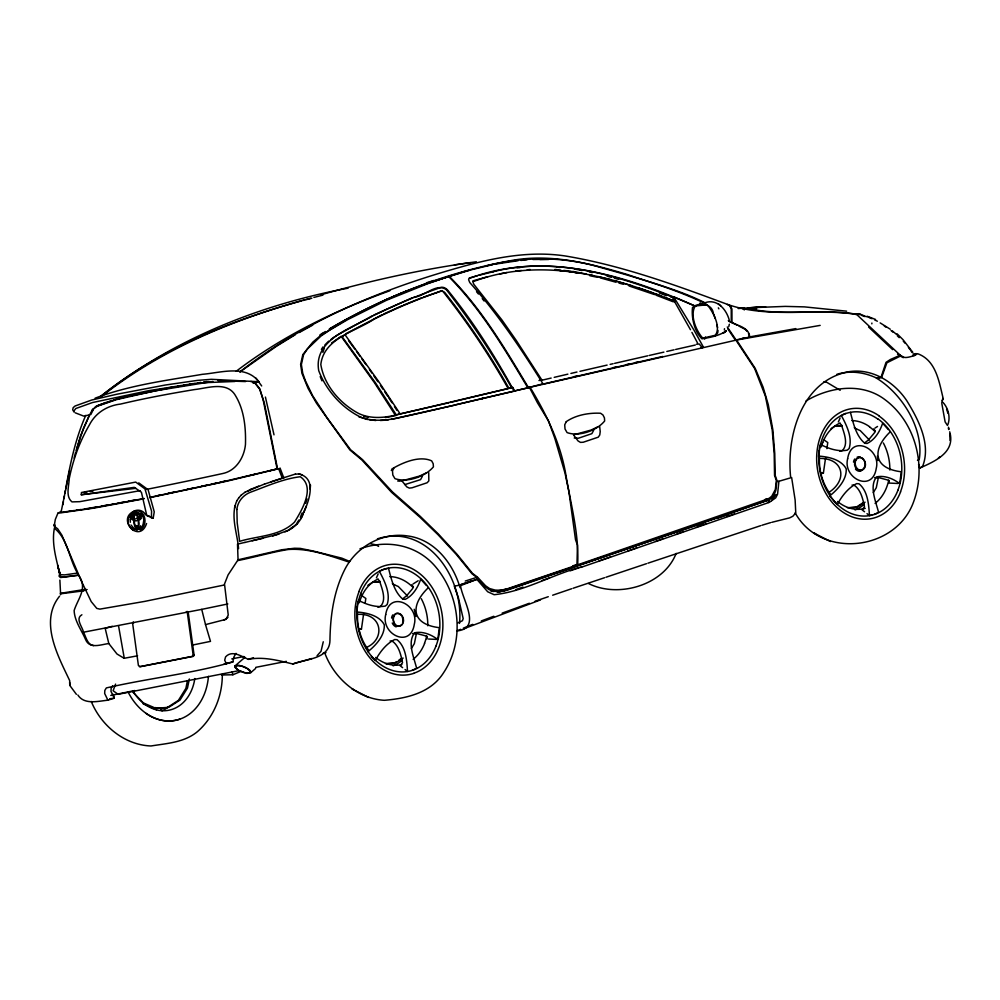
<?xml version="1.0" encoding="UTF-8"?>
<svg xmlns="http://www.w3.org/2000/svg" width="1000" height="1000" viewBox="0 0 1000 1000"><rect width="100%" height="100%" fill="white"/><g stroke="black" fill="none" stroke-linecap="round" stroke-linejoin="round"><path stroke-width="1.5" d="M744.237 309.975L744.25 307.725L738.688 307.863M130.287 522.288L130.338 519.438M949.712 431.812C955.775 452.575 934.613 461.35 919.663 468.15L918.562 464.25M59.525 596.237C38.85 621.912 58.575 656.988 69.675 680.612L69.825 685.475L76.375 694.325M138.737 482.875L148.112 489.712L154.25 511.875L153.188 518.15L151.4 517.7L151.588 511.2L144.95 488.888L135.712 482.088L81.45 492.512L81.275 494.75L135.8 488.338M250.763 672.65L249.662 669.987L244.762 666.975L238.762 665.238L234.9 666.012L234.85 667.225L238.038 670.3L246.875 673.425L250.763 672.65L255.65 668.413M69.638 682.325L69.775 685.35M771.838 522.312L789.663 517.863L792.875 516.237L795.763 512.888L795.125 499.963L791.637 477.537L778.925 481.275L777.562 494.2L775.688 497.875L769.312 502.337L580.625 567.487M222.312 674.188C222.525 695.75 213.75 717.475 197.35 731.725C184.237 742.5 167.037 743.375 151 745.975C124.362 745 101.125 725.562 91.275 701.513M724.4 330.062L724.463 328.725M871.775 514.987L869.438 515.538C868.787 504.738 867.9 491.075 859 483.787L856.625 483.625C848.037 487.925 841.7 496.325 837.225 504.613L829.775 495.9C837.738 489.375 846.838 479.85 846.213 468.837C841.175 459.412 828.413 456.788 818.587 456.075L818.75 458.225M527.812 387.738C504.5 348.825 480.887 308.812 448.675 276.562L427.7 283.7L386.65 300.2L347.725 319.6L329.837 330.05L321.1 335.962L307.238 349.15L303.538 354.787L301.375 364.525L302.738 373.288L305.4 380.737L312.7 395.825L327.125 417.912L350.588 449.75L362.575 459.675L392.45 491.912L420.15 516.263L438.375 534.025L456.812 554.038L472.525 573.387L477.525 577.125L485.55 585.75L489.637 588.562L495.1 590.075L500.487 590.325L506.238 589.163L576.95 565.05L577.463 545.05L575.525 539.775L568.975 492.013L565 473.088L554.825 438.375L548.45 420.838L537.5 402.875L529.475 387.475L514.087 391.037C494.6 355.562 472.987 321.112 447.35 289.738C445.763 288.238 443.7 287.038 441.45 287.288C418.1 295.188 395.363 304.837 373.225 315.675C352.362 328.05 313.137 339.3 318.738 370.725C326.213 390.188 341.163 407.175 359.725 416.688C371.637 421.7 384.787 420.625 397.163 418.162C436.475 409.65 475.55 400.075 514.75 391.062L512.762 387.475L510.4 387.95M572.825 565.775L577.65 564.837C579.325 533.95 570.513 503.475 565.55 472.962C559.913 441.838 546.213 413.925 530.062 387.275L528.45 387.587C505.075 348.688 481.525 308.625 449.275 276.413L446.037 277.038M731.275 322.225L731.237 308.762L729.538 305.5L727.4 304.375M737.537 325.35L731.963 322.55L731.938 309L730.238 305.75L728.125 304.637C675.225 284.95 621.825 265.475 565.962 256.087C530.075 250.463 493.85 257.688 459.35 267.45C381.05 289.4 304.262 321.112 240 371.838M871.825 323.862L871.888 323.062M60.587 594.05L59.887 580.087M310.175 489.2L310.512 485.05M357.137 605.95L356.637 611.975C366.475 612.688 379.225 615.312 384.275 624.738C384.9 635.75 375.8 645.275 367.837 651.8M818.587 456.075L819.075 450.05M238.05 559.8L237.512 544.125L244.975 542.375M718.025 330.425L717.7 332.912L715.487 335.238L702.763 338.15C696.012 330.675 689.663 315.2 695.2 305.975L707.038 304.812M358.638 629.65L361.438 629.1L363.638 613.775M365.163 603.05L365.825 598.45L360.913 595M820.575 473.75L823.375 473.2L825.575 457.875M826.888 448.675L827.763 442.55L824.075 439.963M62.975 504.613L63.438 501.587M140.5 525.788L139.65 529.3M323.263 641.787L321.037 651.275L317.075 655.7M54.475 527.775C51.275 543.525 56.463 559.362 59.938 574.625L64.6 574.9L77.463 573.075C69.05 558.975 68 539.362 54.825 528.6L54.975 526.712M81.9 614.763C74.925 618.625 82.613 627.112 83.488 632.212L201.737 609.375L205.512 624.612L226.038 619.325L228.238 615.037L224.5 584.012L228.075 574.925L238.05 559.8L281.637 549.788L294.513 548.25L300.275 548.4L312.938 550.962L341.838 558.162L349.725 561.462M61.375 511.238L57.975 513.25L93.9 508.113L143.875 498.812M65.675 488.938C70.175 463.925 75.412 438.738 85.75 415.387M63.913 498.675L64.425 495.9M64.925 493.113L65.425 490.337M234.537 508.2L235 505.7M280.025 468L283.75 477.738L295.4 474.075M73.713 411.275L75.788 408.525L92.45 402.55L148.825 390.637L198.075 382.938L234.963 381.475M113.188 694.312L114.288 698.162L107.9 700.188L104.675 693.525L104.812 690.462L106.337 687.925C148.062 678.35 191.475 673.713 232.862 661.95L233.85 657.05L236.025 653.35M187.413 680.825L185.875 688.375L178.4 700.375L167.15 707.65L154.113 708.575L143.138 703.85M189.338 679L187.488 688.062L180.012 700.062L168.762 707.337L155.725 708.263L143.387 702.95L133.088 692.362M416.5 633.075L414.35 643.637L411.362 648.438M878.438 477.175L876.287 487.738L873.3 492.537M357.425 604.513L358.025 601.625M437.962 638.025L439.338 627.675C411.538 624.375 409.625 605.8 428.15 587.85M819.375 448.612L819.963 445.725M899.9 482.125L901.287 471.775C873.475 468.475 871.562 449.9 890.088 431.95M69.55 470.75L61.025 512.362L88.725 508.625L144.137 498.5M941.75 402.537L942.738 398.925M60.213 572.337L59.037 576.1L60.525 577.55L78.612 575.237C87.975 588.387 78.088 598.188 74.138 610.513C74.513 621 81.487 630.013 85.525 639.412C89.55 649.45 100.975 644.463 108.812 643.55L116.988 654L123.987 658.2M728.787 326.587L729.338 324.25M224.125 585.037L144.625 601.413L99.9 609.125L96.788 608.413L91.213 601.6L81.325 580.962L61.812 535.037L57.688 528.812L54.175 526.175L55.325 519.425L58.025 512.938M422.425 476.213L420.562 479.637L404.9 484.575M593.713 430.25L591.85 433.663L578.35 438.237L574.25 438.025M402.625 623.1L403.088 619.938L402.137 616.575M74.112 458.088L75.6 452.325M59.6 573.475L57.638 565.138L59.938 574.625L59.85 572.587M76.862 448.387L80.538 435.75L89.75 414.475M146.575 523.525C139.388 545.013 115.162 517.925 135.137 510.838M75.975 450.887L83.488 428.275L89.862 414.225M303.788 512.537C308.9 500.875 317.3 478.475 299.075 474.012M305.65 503.325L307.025 498.888M322.85 352.388L324.325 348.125M90.775 414.637L93.7 408.8L97.338 406.225L116.412 399.637L155.1 390.863L212.875 381.488M704.712 339.062L705.425 337.075M60.425 574.938L60.45 576.912L61.6 577.263L78.213 575.163M115.588 684.1L113.112 690.738L118.1 694.312L238.938 670.65M135.9 515.062L136.95 513.387L138.338 514.587M402.612 667.663L400.163 665.775L402.55 662.725C400.95 655.15 399.012 645.8 392.275 641.162L390.112 640.975M947.825 424.762C950.675 417.4 948.275 407.987 942.913 402.337M306.337 505.975L301 518.513M300.325 517.275L302.1 512.95M917.475 460.35L919.212 459.65C924.212 429.325 902.45 394.075 876.762 378.325L881.65 377.35L886.9 362.788L901.025 355.75L904.137 357.3C907.875 358.75 924.25 352.175 913.05 353.988M236.912 500.662C230.062 515.8 237.325 533.038 238.575 548.612M376.413 577.85L378.175 573.913M838.35 421.95L840.113 418.013M303.25 513.713C300.3 522.25 293.312 528.763 284.938 531.862M391.325 470.475L392.388 468.363M53.888 525.337L54.438 524.25M187.262 611.438L188.238 612.475L194.075 655.037L193.425 656.287L140.363 666.675L138.412 665.525L132.613 623.225L133.275 621.925M132.613 516.737L131.8 515.413L130.612 515.487C128.238 517.837 134.1 521.538 136.575 520.8L138.713 519.837L141.5 516.038M775.987 494.525L771.562 500.625M676.162 553.387C663.6 585.6 617.962 598.362 588.575 583.55M743.637 308.875L744.25 307.725M139.438 666.737L192.5 656.35L193.162 655.138L187.325 612.562L186.35 611.538M112.65 685.8L111.137 688.337L111 691.388L114.288 698.162L109.712 698.763M426.975 638.962L427.375 636.725L425.75 635.9L417.438 633.713L412.663 633.55M460.037 587.663C452.95 563.175 434.188 539.163 407.413 535.925C382.337 532.1 356.912 546.512 345.238 568.625C333.725 590.763 330.312 615.913 329.95 640.575C329.425 659.425 305.725 658.787 292.8 663.988C278.438 660.5 263.2 656.375 248.412 659.362C241.625 656.45 232.062 649.688 225.575 656.888L224.688 660.2L226.5 664.087M90.538 413.188L92.925 409.312L91.562 411.275M321.413 349.412L322.938 346.95M131.125 516.825L134.45 512.962M296.537 523.713L298.938 519.975M236.812 500.775L238.925 497.675M942.237 400.487L943.213 398.9L942.638 398.45M91.688 410.975L93.138 408.862M238.825 497.775L241.35 494.988M227.987 617.325L224.088 620.075M855.812 314.562L858.238 313.837L860.425 314.462M139.913 519.75L141.562 518.038M401.887 624.487C391.325 633.488 389.812 606.175 401.238 615.25M324.85 345.012L328.688 341.15M138.2 518.987C147.413 503.85 135.262 527.587 130.612 515.487M297.587 523.513L288.212 530.337L272.7 536M234.9 666.012L244.988 657.3M131.425 513.3C135.075 508.562 143.125 509.35 145.55 514.875M140.213 529.95C147.3 525.662 146.488 512.788 137.938 510.812M94.375 407.775L96.25 406.2L115.7 399.575M137.113 528.35L138.412 524.987L138.3 520.525L136.75 514.688L135.363 513.5L134.05 516.862L134.55 523.663L136.412 528.1L138.7 528.237M725.65 331.388C718.75 335.825 709.938 337.55 701.938 338.837C694.4 331.425 691.287 317.762 692.513 307.462C698.688 301.913 711.725 303.3 713.337 313M577.65 564.837L768.925 498.55L771.775 496.188L775.325 489.538L776.325 480.487L774.538 475.375L774.188 453.787L772.225 430L765.387 396.15L754.638 368.525L735.938 340.163L530.062 387.275M402.875 598.725L406.737 595.65L412.488 588.713L413.387 586.95L411.75 584.8M864.812 442.825L868.675 439.75L874.425 432.812L875.325 431.05L873.688 428.9M100.812 396.287C172.075 339.825 259.2 304.713 348.113 288.175M100.738 396.362C159.137 349.475 229.675 320.712 301.3 300.912M100.975 396.925C160.6 349.725 232 319.95 304.8 299.775M331.087 339.325L334.712 336.6M241.25 495.087L245.325 491.987M290.788 528.612L292.7 527.2M239.887 371.912L276.663 346.138L295.25 334.738M236.175 371.3C282.413 335.962 335.213 310.35 389.825 290.775M331.512 343.05L341.1 336.287L374.462 382.713L395.662 415.75M321.575 334.075L325.35 331.525M938.438 457.912L940.212 456.712M319.9 334.95L322.463 333.263M919.663 468.15L922.688 466.163C931.275 444.137 918.263 419.25 906.7 400.6C894.112 381.85 872.062 368.013 848.875 371.7C801.975 380.438 786.413 435.138 790.6 476.8M367.912 585.337L372.912 582.1L380.15 581.587M396.512 661.612L394.012 663.238L386.775 663.75M399.012 660L401.512 658.388M403.125 658.062L395.625 662.913L385.487 663.637M831.1 428.625L834.85 426.2L842.087 425.688M863.45 502.488L855.95 507.337L850.163 507.738M865.062 502.175L857.562 507.013L847.425 507.738M768.5 502.488L768.425 500.037L763.575 500.975L766.8 499.113M413.025 583.987L418.15 580.763M874.963 428.088L877.525 426.475M336 335.812L372.587 315.65M460.662 629.3L456.763 630.925C482.113 628.775 462.163 599.575 460.575 585.837L459.913 585.075L454.288 586.188L458.4 597.75L463.175 618.587L462.438 620.737L457.938 622.812M60.312 593.362L85.113 589.375L82.525 590.25M330.138 328.5C385.863 295.988 447.088 272.175 510.65 260.663C550.062 253.175 589.525 263.263 627.163 274.45C653.512 283.575 681.1 290.512 705.938 303.288M329.162 329.188C366.725 307.062 406.85 288.837 448.675 276.562M299.275 332.512L312.712 325.1M830.025 491.637C847.588 479.275 843.25 458.787 820.688 458.413M345.513 333.925L382.4 314.6M805.95 401.012C829.325 386.9 861.862 382 885.013 399.675C915.738 422.537 926.7 466.1 913.675 501.6C896.3 550.875 821.112 559.875 795.113 512.788M247.188 491.438L251.35 489.25M714.987 335.85C721.462 327.663 713.575 312.938 707.763 305.312M245.225 492.088L264.613 484M597.888 426.775L591.038 430.062L573.488 434.875M426.675 472.713L419.663 476.037L401.675 480.925M373.913 315.025L412.537 297.663M383.787 313.962L401.987 305.725M380.462 570.8L383.8 569.3M842.4 414.9L845.75 413.4M412.175 670.337L415.525 668.85M874.125 514.438L877.463 512.95M406.238 291.112L386.025 299.7L347.15 319.163L320.562 335.55L312.8 342.137L302.825 354.575L300.625 364.4L301.913 373.275L308.062 388.4L316.512 403.25L349.875 449.938L361.775 459.888L391.662 492.413L419.913 517.212L438.025 534.725L456.413 554.562L472.038 573.812L476.75 577.375L484.3 586.15L488.988 589.587L494.175 591.312L500.213 591.663L506.737 590.337L716.375 518.212L769.025 499.825L771.65 498.175L773.587 495.975L775.8 490.513L776.912 480.387L775.125 475.188L774.775 453.7L772.85 429.738L768.238 404.513L763.112 387.188L755.225 368.387L736.55 340.025L735.113 339.725M912.887 355.575L913.675 354.95M463.25 628.212L467.15 626.587M221.45 674.987L232.875 674.762L240.75 671.5M581.912 566.788C552.362 574.45 524.637 591.55 494.125 594.7L487.675 591.75L476.875 579.362L460.513 585.638M249.425 489.9L258.7 486.125M95.1 398.188C129.488 385.15 166.4 380.438 202.475 374.3C220.712 372.8 245.35 364.375 258.863 381.725L211.363 379.312L197.375 380.4L165.012 385.075L116.9 394.225L91.688 400.037L75.088 406L73.188 407.638L72.688 409.75L74 412.05M463.925 628.7L540.487 599.913M403.413 305.163L421.938 297.7M468.45 626.05L472.725 624.35M96.962 405.825L112.05 400.45M98.85 405.238L106.075 402.475M413.938 297.137C424.15 296.825 436.65 282.213 446.45 289.788C470.513 320.688 492.275 353.4 511.5 387.525L508.975 388.375C490.138 354.85 468.663 322.812 444.862 292.6C441.9 289.1 437.4 293.075 434.012 293.587C413.537 300.85 393.587 309.462 374.125 319.1C355.588 331.587 323.913 338.088 320.812 364.487C324.25 385.637 340.288 403.762 358.85 413.575C371.538 419.475 386 417.762 399.075 414.212C436.987 405.363 474.85 396.287 512.762 387.475M481.287 620.95L493.787 616.263M870.387 318.212L872.075 318.663M502.163 613.125L529.362 603.263M264.513 484.1L284.262 477.512M423.387 297.2L442.275 290.575M311.825 658.525L292.8 663.988M515.638 589.663L523 587.1M655.588 541.337L662.75 538.837M677.075 533.837L682.812 531.838M697.138 526.838L705.713 523.862M727.113 516.45L734.25 513.975M599.125 560.85L610.6 556.875M627.987 550.875L636.7 547.863M542.125 580.462L549.5 577.925M570.175 570.825L579.038 567.788M535.112 601.2L548.275 596.712M552.663 595.212L571.675 588.725M60.462 594.8L60.912 593.763L82.55 590.975L86.662 589.575M82.55 590.975L86.862 589.525M460.938 584.513L464.862 583.188M466.175 582.737L471.375 580.988M459.913 585.075L476.875 579.362M248.412 659.362L253.463 657.663M498.025 592.288L703.45 522.962M716.75 518.475L727.1 514.975M573.1 588.25L604.575 577.712M606 577.238L646.488 563.675M647.925 563.188L760.713 525.65M424.038 284.413L466.337 270.925M426.388 282.825L433.787 280.462M476.75 577.375L465.288 581.038M762.013 525.225L770.6 522.625M270.7 481.912L282.312 478.212L278.65 468.7L274.613 469.475M449.275 276.413L469.538 270.3M278.837 534.15L244.875 542.475M469.3 278L477.5 275.675M472.825 280.887L487.8 276.688M112.263 626.3L105.175 628.288L108.812 643.55M538.95 380.55L541.725 379.787L516.213 340.375L501.938 319.962L473.888 284.375L472.8 281.775C539.25 256.425 611.55 275.6 674.762 301.438L672.237 297.013C615.788 274.725 553.538 256.15 492.863 271.812M321.25 294.725C372.088 280.15 423.95 268.875 476.362 261.775M113.488 399.988L122.85 397.438M278.65 468.7L227.188 481.125L149.725 497.65M839.775 451.275L842.35 450.588C848.9 443.9 843.775 432.562 841.438 424.862L839.775 423.488M377.837 607.175L380.412 606.487C386.962 599.8 381.838 588.462 379.5 580.763L377.837 579.388M528.45 387.587L542.962 383.8C520.938 348.425 497.5 313.725 469.762 282.525L468.6 279.662L469.162 278.475C544.55 250.125 625.612 275.2 695.812 306.462M306.312 299.387L310.85 298.225M313.875 297.438L322.938 295.113M302.812 300.525L311.85 298.212M465.875 271.062L492.912 264.587M267.725 471.213L271.863 470.163M117.075 399.162L127.688 396.525M478.875 275.287L493.575 271.675M377.438 538.825C427.163 522.987 464.237 578.65 459.475 623.425M450.325 402.438L508.162 388.537C489.075 354.65 467.362 322.225 443.188 291.762M124.35 397.075L130.363 395.662M542.05 380.188L551.163 378.062M554.2 377.35L567.863 374.15M570.9 373.45L576.962 372.025M448.875 402.775L399.363 414.1M542.275 384.25L662.763 356.463M480.863 398.85L483.9 398.137M836.862 374.312C849.887 370.288 864.137 372.2 876.35 377.938M384.975 569.025L387.312 568.488M481.075 398.7L484.113 397.987M454.688 404.975L529.475 387.475L527.038 387.912M250.05 475.438L255.8 474.1M579.975 371.325L607.112 365.087M610.125 364.387L613.138 363.7M574.038 376.65L577.025 375.962M612.863 367.713L615.85 367.025M453.875 405.3L391.163 419.363M246.112 476.35L248.738 475.737M252.2 540.763L262.875 538.312M649.212 355.462L663.875 352.125M666.812 351.463L674.137 349.8M614.637 363.35L647.75 355.8M626.237 364.663L629.2 363.988M635.138 362.625L638.1 361.95M675.65 349.462L695.263 345.037M134.85 690.537L110.812 695.45M322.95 653.312L326 652.625M211.2 484.2L217 482.9M219.9 482.25L225.7 480.95M237.938 560.55C254.737 557.225 271.2 552.25 288.125 549.513C308.975 547.938 329.65 555.775 349.175 562.1M129.2 396.15L171.675 387.55M201.3 486.35L208.375 484.825M137.6 394.038L144.662 392.537M224.262 663.775L232.862 661.95M186.925 489.425L192.812 488.2M281.4 478.225L283.75 477.738L282.15 478.05M201.737 609.375L227.85 603.95M499.575 274.05L506.887 272.538M158.038 495.45L160.888 494.85M168.012 493.375L175.15 491.9M573.737 565.7L576.95 565.05M146.175 392.238L149.2 391.625M152.213 391.025L155.238 390.425M149.787 497.375L216.35 483.288L277.55 468.837L264.387 403.3L259.837 388.95L254.45 382M192.662 645.025L210.5 641.375L205.512 624.612M145.75 489.538C171.438 484.475 197.075 479.1 222.662 473.537C236.2 470.788 244.262 457.3 245.475 444.338C245.9 427.962 244.3 410.538 235.8 396.175C227.488 380.75 207.987 388.113 194.575 389.562C169.775 393.663 145.037 398.263 120.575 404.062C107.312 405.6 95.612 412.8 89.438 424.837C79.675 441.512 72.975 459.925 69.212 478.85C68.975 486.1 65.362 496.475 71.975 501.9L79.787 501.662L140.125 490.65M89.275 414.925L83.825 416.138L75.188 412.8M258.863 381.725L252.887 382.887L256.275 382.362L250.738 381.512M674.762 301.438L673.15 301.762L655.975 295.15M696.45 344.237L699.312 344.012L702.087 347.612M765.3 499.263L768.925 498.55M764.188 500.775L769.025 499.825L769.087 502.3M231.788 658.888L243.912 656.513M255.763 667.35L286.363 661.363M742.138 338.35L744.95 337.812M700.913 347.775L703.5 347.275L693.962 330.087L673.612 296.75L671.012 297.238M881.65 377.35L876.287 377.95L881.125 377L886.025 362.35L890.337 359.525L900.25 355.2L901.025 355.75M359.975 548.825C386.987 539.087 417.275 544.612 435.988 567.275C460.163 596.213 464.8 640.837 443.612 672.7C430.775 693.062 406.587 698.438 384.325 700.3C357.15 698.75 333.963 677.763 324.762 652.975M768.425 500.037L503.525 591.025L496.887 591.788M156.75 390.125L165.212 388.5M736.55 340.025L820.163 325.387M128.2 501.287L135.85 499.825M899.25 355.387L900.25 355.2L856.525 314.363C813.95 307.938 769.15 318.7 728.125 304.637M137.6 655.8L124.275 658.263L118.575 626.013M486.675 265.8C524.087 256.425 563.45 256.25 600.525 267.45C635.788 277.35 671.562 287.562 704.663 303.238M495.887 264.025L518.175 260.675M111.888 504.288L114.838 503.75M117.8 503.212L125.2 501.85M169.45 387.688L175.287 386.625M178.212 386.1L181.125 385.575M795.85 328.6L749.163 336.987M173.1 387.3L194.975 383.55M506.238 589.163L497.238 590.962L491.912 590.7M385.462 417.562L394.212 416.012M83.95 492.612L86.988 492.075M90.037 491.525L93.075 490.988M101.188 506.188L108.825 504.825M85.2 508.875L98.138 506.725M184.1 385.062L187.138 384.562M190.175 384.062L193.2 383.562M198 383.075L201.025 382.612M76.463 510.188L80.838 509.525M777.362 481.512L778.925 481.275M197.763 382.85L200.812 382.413M203.863 381.975L206.912 381.538M81.275 494.75L134.275 487.362L141.412 492.238L146.762 515.45L151.4 517.7M454.438 264.862L470.412 262.663M69.013 511.25L73.55 510.625M107.9 700.188C98.225 701.162 84.25 705.075 77.85 695M204.037 382.137L208.438 381.562M193.162 655.138L194.075 655.037M515.612 271.137L521.4 270.475M527.188 269.812L530.087 269.475M520.85 260.45L527.05 259.713M517.062 267.887L520.1 267.587M187.325 612.562L188.238 612.475M132.613 623.225L133.525 623.138M705.612 302.525C717.425 298.775 726.325 309.538 729.188 319.862M192.5 656.35L193.425 656.287M738.15 308.525L765.625 306.8L748.037 307.838M836.125 426.312L841.925 425.913M374.188 582.212L379.988 581.812M743.162 309.275L755.788 308.888M380.375 420.487L388.113 419.988M366.025 647.65C385.763 639.4 382.325 613.562 358.75 614.312M295.3 474.188L299.175 473.9L301.85 474.8M532.925 259.488L549.062 259.288M539.938 259.5L548.675 259.413M913.3 355.4L914.725 355.55M820.7 473.188L823.375 473.2M358.762 629.087L361.438 629.1M217.8 380.6L245.538 381.562M874.6 477.65L879.375 477.812L887.688 480L889.312 480.825L888.913 483.062L898.075 483.488M428.5 639.025L437.663 639.462C431.362 634.6 422.638 631.013 414.613 632.8C406.987 642.513 414.05 657.525 416.637 668.35M397.688 481L400.275 481.2M93.575 645.625C87.3 644.887 85.988 636.775 83.488 632.212M852.05 485.075L854.225 485.262C860.95 489.9 862.887 499.25 864.488 506.825L862.1 509.875L864.55 511.763M490.988 591.225L493.938 591.5M556.987 267.113L560.087 267.438M557.863 266.962L560.938 267.288M554.862 269.462L560.788 270.1M563.75 270.425L571.163 271.225M559.875 270.738L562.9 271.062M568.962 271.712L571.987 272.038M368.95 419.712L375.887 420.525M846.637 311.175L804.525 306.887L785.263 306.388L748.637 307.812L756.65 308.812L754.175 309.738C788 315.625 822.725 308.712 856.625 314.25L858.95 313.65L866.45 316.762M572.65 271.375L586.125 274.012M589.125 274.6L592.112 275.175M574.637 269.037L581.987 270.525M589.338 272.025L592.275 272.613M369.963 543.612L376.037 544.85L378.6 546.4M574.963 272.65L577.925 273.263M589.812 275.712L597.238 277.25M598.062 276.575L611.413 279.9M146.762 515.45L149.425 516.125M824.013 381.65L826.888 382.388L840.163 390.288M363.713 416.225L368.038 417.4M606.987 276.137L611.413 277.35M614.35 278.163L618.775 279.375M600.212 277.863L616.075 282.262M618.962 283.062L623.288 284.262M857.525 314.037L859.712 314.65M614.375 280.637L631.9 285.837M358.775 416.775L367.562 419.55M629.025 285.938L654.55 294.6M637.675 287.688L653.375 293.05M136.75 511.7L139.238 515.037M136.425 529.612L134.213 528.775L131 525M867.138 316.238L875.55 319.45M867.862 316.975L870.738 318.075M654.8 293.538L661.725 296.188M664.5 297.25L674.2 300.963L690.475 329.738M659.325 292.975L666.388 295.7M861.325 315.238L864.525 316.525M673.612 296.75L694.8 305.875M854.737 428.237L860.225 430.6L869.488 440.125M392.8 584.138L398.288 586.5L407.55 596.025M728.65 321.05L731.963 322.55M728.3 320.637C735.062 325.363 749.362 326.587 749.7 337.013L736.062 339.95L727.275 326.975M134.075 519.788L129.925 516.025M874.663 319.925L877.375 321.225M900.337 356.138L903.35 357.688M815.562 533.825L814.062 533.05L830.45 541.538M353.625 689.725L352.113 688.95L368.512 697.438M738.938 326.05L745.212 329.338L747.163 331.35M917.887 353.8C936.012 360.487 939 381.525 943.05 397.925M880.138 322.887L890.263 329.212M150.688 516.8L153.188 518.15M884.338 326.138L886.475 327.35M699.9 303.238L702.412 304.688M700.225 303.188L702.75 304.675M820.263 444.288C828.25 448.612 838.075 451.912 847.212 450.175L849.112 448.575C852.712 437.425 846.525 425.15 841.287 415.387M358.325 600.188C366.312 604.513 376.138 607.812 385.275 606.075L387.175 604.475C390.775 593.325 384.575 581.05 379.35 571.287M897.5 354.137L899.388 355.462M867 513.65L869.438 515.538M405.062 669.55L407.5 671.438C406.85 660.638 405.962 646.975 397.062 639.688L394.688 639.525C386.1 643.825 379.762 652.225 375.288 660.512L371.325 656.462M868.575 327.025L892.663 349.637M891.012 330.513L893.138 332.25M160.55 709L162.225 710.362M892.387 330.962L896.637 334.487M720.675 305.725L718.213 303.637M131.2 528.525L133.45 530.45M863.175 459.35C857.5 453.05 851.325 464.062 856.525 468.537C861.375 474.288 867.825 465.588 864.075 460.675M899.6 483.562C893.3 478.7 884.575 475.112 876.55 476.9C868.925 486.613 876 501.625 878.575 512.463M254.288 382.262L259.7 389.212L263.175 399.988L277.062 468.625M897.3 335.775L899.212 337.65M897.138 333.85L903.025 339.688L912.837 352.35M255.95 378.088L261.675 385.95M903.275 341.175L905.1 343.225M476.538 291.712L478.438 294M947.463 425.462L945.113 421.875L941.85 403.65M482.238 298.562L484.062 300.988M888.35 429.613L882.638 423.237C879.987 431.238 875.013 439.712 867.15 443.45L864.8 443.288C855.987 435.938 853.238 423.025 850.425 412.312M426.413 585.513L420.7 579.138C418.05 587.137 413.075 595.612 405.213 599.35L402.863 599.188C394.05 591.838 391.3 578.925 388.488 568.212M348.562 340.625L354.738 348.975M908.4 347.362L910.05 349.637M356.488 351.375L359.95 356.2M361.688 358.612L366.012 364.637M910.875 350.775L912.125 352.55M727.663 328.663L735.438 340.188M369.438 369.513L371.987 373.175M373.688 375.613L377.938 381.725M380.438 385.438L382.925 389.15M384.6 391.625L387.925 396.562M402.075 481.075L406.8 486.9L409.325 488.1L412.025 487.8L427.113 482.762L428.837 480.913L428.713 472.625M388.762 397.8L392.025 402.812M394.462 406.575L396.912 410.337M573.812 435.3L578.05 440.95L580.475 442.388L583.237 442.238L598.263 437.163L599.763 434.988L600.212 431.6L599.663 426.55M718.337 307.825L718.875 308.837M691.912 332.388L697.562 343.025M414.2 609.275L415.988 616.5M136.688 525.525L137.312 527.05M320.213 376.6L321.95 380.85M155.45 707.525L156.425 709.975M948.325 428.312L948.737 429.525M54.962 525.05L55.237 525.875M748.475 333.525L749.25 335.887M948.475 427.188L949.05 428.975M713.713 313.988L715.125 318.35M946.6 409.012L947.9 413.225M232.025 671.775L232.875 674.762M265.413 397.062L274.012 434.85M716.862 324.637L717.575 327.525M877.387 456.087L877.925 460.6M949.85 433.688L950 440.425M358.85 591.613A55.7 43.45 78.9 0 1 417.35 571.862A55.7 43.45 78.9 0 1 440.225 605.688A55.7 43.45 78.9 0 1 413.938 673.2M413.888 673.337A55.7 43.45 78.9 0 1 366.4 653.175A55.7 43.45 78.9 0 1 358.988 591.775M359.613 632.038A44.562 34.75 78.9 0 1 357.587 613.05M359.338 602.725A44.562 34.75 78.9 0 1 378.137 579M389.812 576.613A44.562 34.75 78.9 0 1 413.038 587.388M421.3 598.725A44.562 34.75 78.9 0 1 427.8 625.775M426.675 635.938A44.562 34.75 78.9 0 1 424.487 643.288M435.975 646.062A52.425 40.888 78.9 0 0 415.925 574.738A52.425 40.888 78.9 0 0 384.2 569.225A52.425 40.888 78.9 0 0 360.8 593.337M360.825 593.425A52.425 40.888 78.9 0 0 380.875 664.75A52.425 40.888 78.9 0 0 435.925 646.175M392.35 583.575A44.562 34.75 78.9 0 1 394.725 585.125M402.337 660.062A44.562 34.75 78.9 0 1 393.15 665.863M401.812 664.613A44.562 34.75 78.9 0 1 375.65 657.438M368.612 650.15A44.562 34.75 78.9 0 1 359.7 632.1M424.65 643.312A44.562 34.75 78.9 0 1 413.137 659.3M396.163 626.888A7.225 5.637 78.9 0 1 392.25 622.975M391.575 618.038A7.225 5.637 78.9 0 1 392.8 614.9M879.137 416.112A55.7 43.45 78.9 0 1 900.45 491.9M879.287 415.962A55.7 43.45 78.9 0 0 820.788 435.712A55.7 43.45 78.9 0 0 819.312 477.75A55.7 43.45 78.9 0 0 842.125 511.587A55.7 43.45 78.9 0 0 900.612 491.85M837.5 501.475A44.562 34.75 78.9 0 0 839.788 503.212A44.562 34.75 78.9 0 0 865.263 508.35M830.45 494.175A44.562 34.75 78.9 0 1 819.55 457.212M821.3 446.9A44.562 34.75 78.9 0 1 822.75 442.575M877.738 418.988A52.425 40.888 78.9 0 0 832.262 422.312A52.425 40.888 78.9 0 0 821.35 477A52.425 40.888 78.9 0 0 874.538 514.362A52.425 40.888 78.9 0 0 897.938 490.25M822.725 442.5A44.562 34.75 78.9 0 1 840.113 423M869.5 426.9A44.562 34.75 78.9 0 1 875.088 431.625M883.35 442.962A44.562 34.75 78.9 0 1 889.85 470.025M888.737 480.175A44.562 34.75 78.9 0 1 875.075 503.4M864.275 504.162A44.562 34.75 78.9 0 1 855.088 509.963M877.862 418.837A52.425 40.888 78.9 0 1 897.913 490.163M851.862 420.575A44.562 34.75 78.9 0 1 869.575 426.688M854.287 427.688A44.562 34.75 78.9 0 1 856.663 429.225M861.075 471.025A7.225 5.637 78.9 0 1 855.487 469.15M853.512 462.137A7.225 5.637 78.9 0 1 854.737 459M857.175 457.137A7.225 5.637 78.9 0 1 860.15 457.175M128.737 693.25A55.7 43.45 78.9 0 0 146.05 713.337A55.7 43.45 78.9 0 0 204.55 693.587A55.7 43.45 78.9 0 0 208.45 676.35M179.675 719.2A55.7 43.45 78.9 0 1 145.975 713.35M194.838 678.525A44.562 34.75 78.9 0 1 168.988 710.212A44.562 34.75 78.9 0 1 132.963 691.075M167.763 707.337A44.562 34.75 78.9 0 1 161.887 710.863M128.488 519.562C125.675 530.363 142.562 533.625 143.45 522.325C146.263 511.525 129.375 508.263 128.488 519.562M133.562 515.95L134.175 524.275L135.612 528.562L137.312 530.037L138.6 527.987L138.975 523.337L138.3 517.575L136.012 512.125L134.412 512.438L133.562 515.95M250.2 671.312L250.162 672.4L248.888 673.062L243.837 672.575L238.425 670.238L235.487 667.387L235.538 666.275L236.812 665.6L241.812 666.137L247.2 668.5L250.2 671.312M385.712 614.587C380.675 634.138 410.55 649.075 414.312 624.275C419.35 604.725 389.475 589.775 385.712 614.587M847.65 458.688C842.613 478.237 872.487 493.175 876.25 468.375C881.287 448.825 851.413 433.875 847.65 458.688M236.875 509.45L237.188 522.688L239.625 541.325C257.913 535.788 280.2 536.188 294.525 522.1C301.9 510.1 315.738 487.25 300.275 476.737C283.062 478.8 266.4 486.362 250.087 492.375C243.025 495.238 237.587 501.763 236.875 509.45M566.287 421.637L564.712 424.812L565.025 429L567.075 432.587C579.1 437.013 596.75 430.662 604.65 421L604.438 417.875L602.962 414.963L600.575 413.25C589.05 412.663 575.9 414.975 566.287 421.637M394.075 467.725L392.475 470.9L392.837 475.075L394.95 478.638C407.312 482.938 425.213 476.662 433.425 466.863L433.2 463.762L431.662 460.863C420.15 455.613 404.513 461.825 394.075 467.725M726.237 330.887L724.538 332.3L726.237 330.887M725.263 331.775L723.288 333.062L725.263 331.775M345.037 334.762L342.05 336.637L375.275 382.55L396.262 414.837L400.163 413.938L378.762 381.65L345.037 334.762M394.438 615.075A6.575 5.125 78.9 0 0 397.475 626.025A6.575 5.125 78.9 0 0 403.275 618.138A6.575 5.125 78.9 0 0 394.438 615.075M856.375 459.175A6.575 5.125 78.9 0 0 859.412 470.125A6.575 5.125 78.9 0 0 865.212 462.238A6.575 5.125 78.9 0 0 856.375 459.175"/></g></svg>
